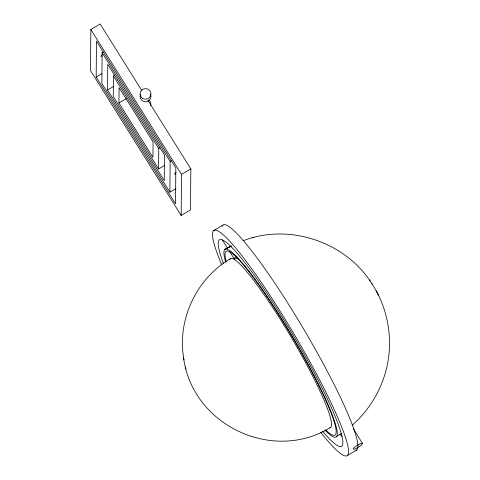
<?xml version="1.0" encoding="UTF-8"?>
<svg xmlns="http://www.w3.org/2000/svg" width="480" height="480" viewBox="0 0 480 480"><rect width="100%" height="100%" fill="white"/><g stroke="black" fill="none" stroke-linecap="round" stroke-linejoin="round"><path stroke-width="0.72" d="M141.924 90.738L100.164 24L90.852 29.502L90.492 70.524L181.164 215.442L190.482 209.94L190.842 168.918L147.888 100.272M96.18 77.022L96.492 41.124L175.836 167.928L175.518 203.82L96.18 77.022L101.772 73.716M103.38 52.014L102.138 52.746L101.868 83.514L169.878 192.198L176.088 188.532M107.562 90.006L107.784 64.368L164.454 154.938L164.232 180.576L107.562 90.006L113.772 86.334M114.672 75.252L113.43 75.99L113.25 96.498L158.586 168.96L164.178 165.654M118.938 102.99L119.076 87.612L153.078 141.954L152.94 157.338L118.938 102.99L126.39 98.592M158.586 168.96L158.766 148.446L113.43 75.99M169.878 192.198L170.142 161.43L102.138 52.746M181.164 215.442L181.524 174.42L90.852 29.502M352.23 425.19C371.574 408.12 384.732 384.192 388.41 358.626C392.094 333.324 386.574 306.798 372.87 285.204C347.13 242.556 290.076 222.582 243.432 240.648M230.406 258.69C196.14 278.682 176.49 320.742 183.996 359.802M336.21 436.77L341.22 433.494M158.766 148.446L160.008 147.714M170.142 161.43L171.384 160.698M181.524 174.42L190.842 168.918M213.702 230.574L223.02 225.066M347.346 455.514L356.664 450.012M230.79 246.156L224.844 249.318L231.408 246.006L225.402 249.006M330.51 427.494C272.544 463.248 192.234 425.094 183.546 357.612M252.624 237.792L253.836 237.402M369.33 279.906L370.29 281.34M371.922 283.776L372.396 284.484M353.394 428.838L362.484 443.37A5.454 1.092 -32 0 1 355.878 448.548A5.454 1.092 -32 0 1 355.176 446.76A5.454 1.092 -32 0 1 362.484 443.37M222.336 239.922L227.478 248.136M229.452 251.298L234.198 258.882A5.454 1.092 -32 0 0 237.546 258.012M378.66 295.692L376.11 290.754M185.49 366.78L185.928 368.928M229.848 259.494A98.136 12.162 59.4 0 1 289.986 335.16A98.136 12.162 59.4 0 1 329.82 427.746M234.228 258.936A5.454 1.092 -32 0 1 236.298 256.458M221.766 264.948A130.848 16.212 59.4 0 1 244.296 258.804A130.848 16.212 59.4 0 1 336.798 415.362A130.848 16.212 59.4 0 1 320.616 432.246M223.458 263.454A119.946 14.862 59.4 0 1 249.396 268.572A119.946 14.862 59.4 0 1 330.846 406.488A119.946 14.862 59.4 0 1 322.566 431.268M222.138 226.53A130.848 16.212 59.4 0 1 301.506 325.428A130.848 16.212 59.4 0 1 355.722 450.45M341.886 436.362A119.946 14.862 59.4 0 1 339.57 434.172M225.774 262.35A109.038 13.512 59.4 0 1 292.062 336.012A109.038 13.512 59.4 0 1 324.906 430.056M226.218 261.684A106.86 13.242 59.4 0 1 291.996 336.432A106.86 13.242 59.4 0 1 325.5 429.786M101.508 56.604A5.454 1.092 -32 0 1 102.366 54.606M175.182 174.348A5.454 1.092 -32 0 1 176.04 172.35M150.396 94.122A5.454 5.298 0.5 0 1 145.812 101.748A5.454 5.298 0.5 0 1 140.364 94.674M150.51 104.832A5.454 5.298 0.5 0 1 150.672 105.312M148.722 99.924A5.454 5.298 0.5 0 1 150.732 105.408M142.644 98.394A5.454 5.298 0.5 0 0 150.972 94.068A5.454 5.298 0.5 0 0 142.956 89.22A5.454 5.298 0.5 0 0 142.644 98.394"/></g></svg>
